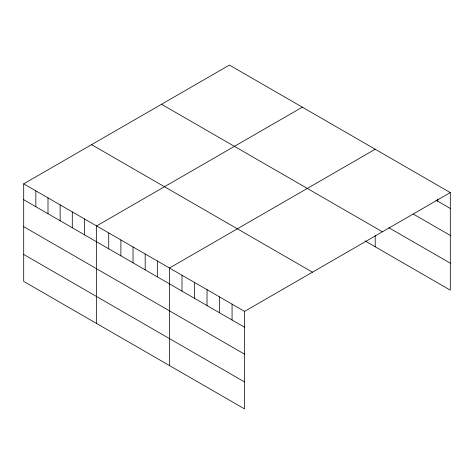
<?xml version="1.0" encoding="UTF-8"?>
<svg xmlns="http://www.w3.org/2000/svg" width="474" height="474" viewBox="0 0 474 474"><rect width="100%" height="100%" fill="white"/><g stroke="black" fill="none" stroke-linecap="round" stroke-linejoin="round"><path stroke-width="0.71" d="M23.7 183.847L244.578 311.371L244.578 408.926L23.7 281.402L23.7 183.847L229.422 65.074L450.3 192.598L450.3 290.153L364.974 240.887M302.311 107.16L96.589 225.932L96.589 323.481M375.201 149.239L169.479 268.011L169.479 365.567M244.578 311.371L450.3 192.598M435.908 200.152L450.3 208.465M413.375 214.106L450.3 235.418M388.97 227.787L450.3 263.194M161.533 104.268L382.411 231.792M91.589 144.653L312.467 272.177M23.7 199.714L244.578 327.238M23.7 226.673L244.578 354.191M23.7 254.443L244.578 381.967M437.786 199.074L437.786 201.237M375.201 235.442L375.201 246.794M232.064 304.142L232.064 320.009M219.545 296.92L219.545 312.787M207.031 289.691L207.031 305.558M194.512 282.468L194.512 298.33M181.998 275.24L181.998 291.107M157.332 261.002L157.332 276.863M145.18 253.987L145.18 269.848M133.034 246.972L133.034 262.839M120.888 239.957L120.888 255.824M108.736 232.947L108.736 248.809M84.443 218.917L84.443 234.784M72.291 211.902L72.291 227.769M60.145 204.892L60.145 220.754M47.998 197.877L47.998 213.738M35.846 190.862L35.846 206.729"/></g></svg>
